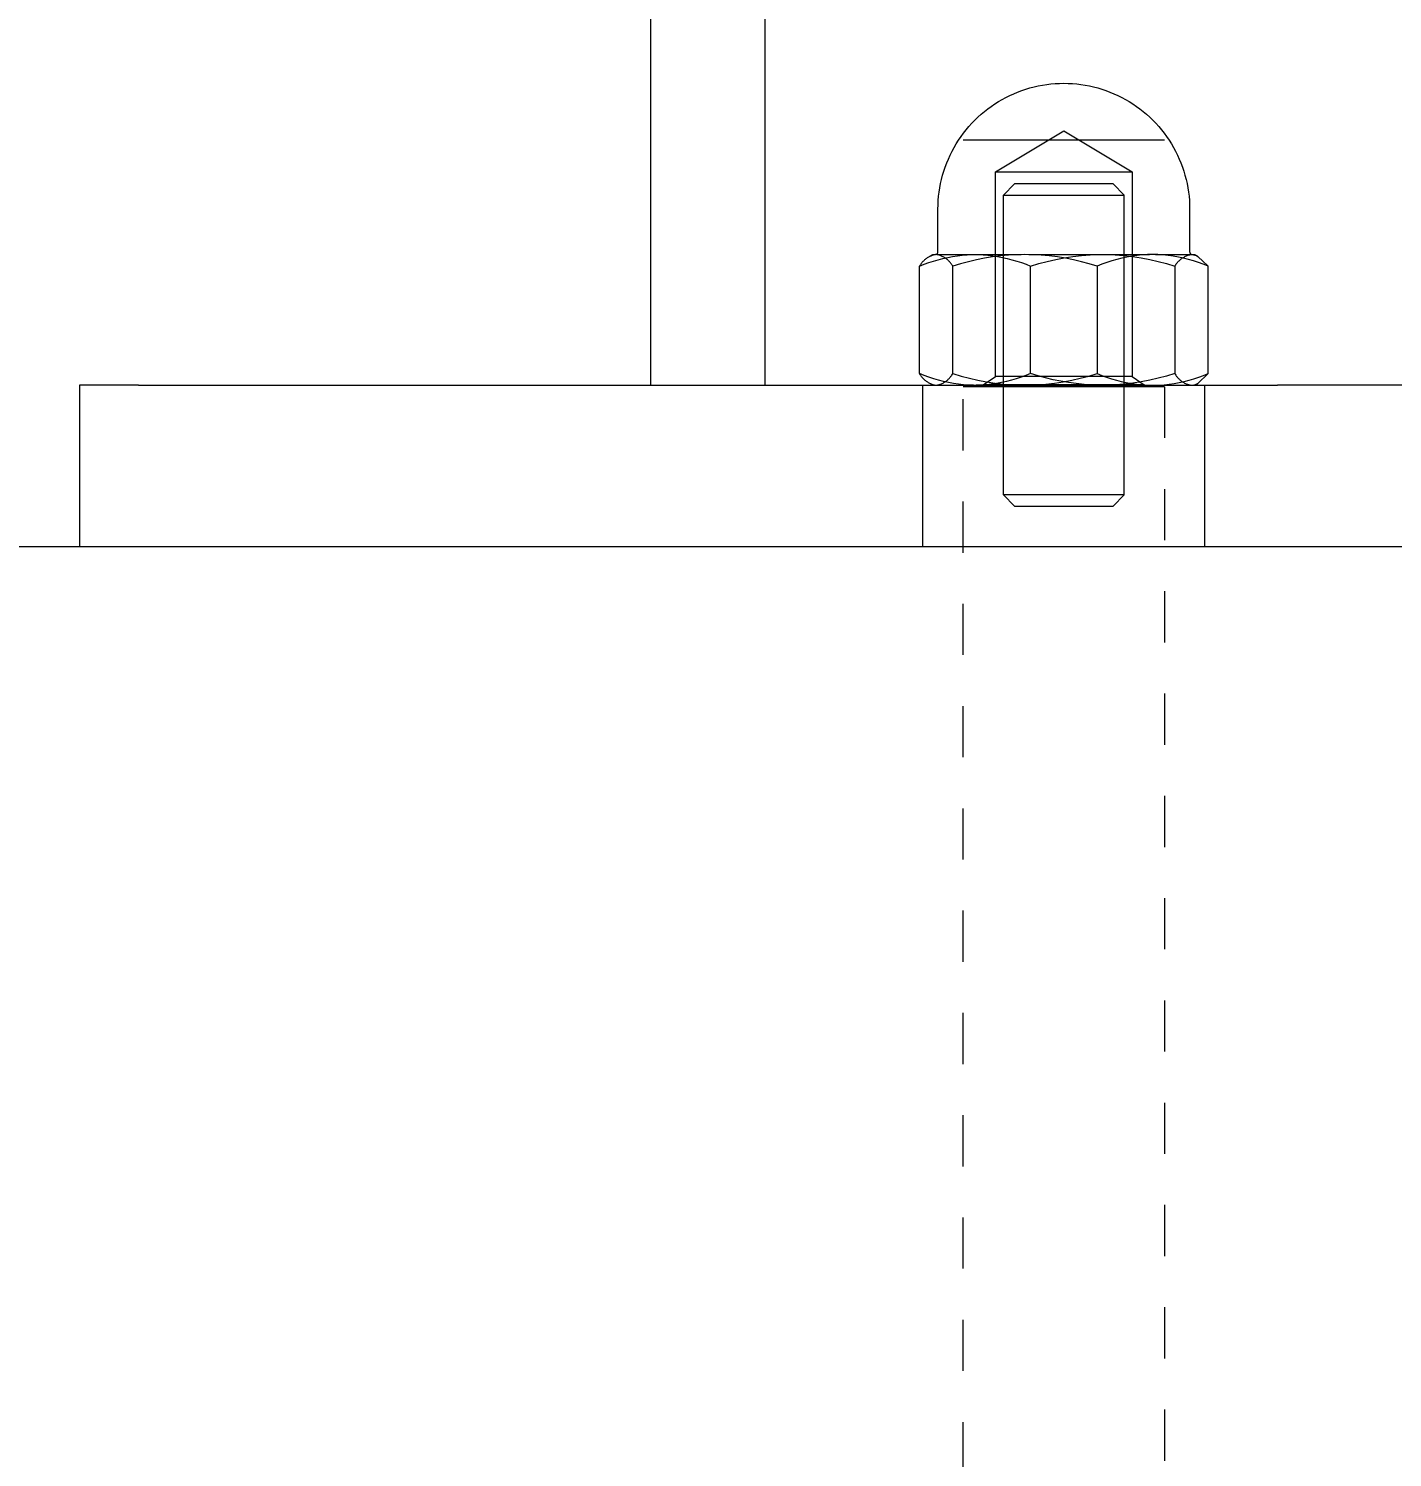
# Model space of a CAD drawing. Header units: inches. Extents: x -14 to 184, y -4 to 134.
# Drawn here: x 58.553 to 61.22, y 109.573 to 112.367 of the extents above; entities that cross this region are included whole.
import ezdxf

# ---------------------------------------------------------------- set-up
doc = ezdxf.new("R2010")
doc.units = ezdxf.units.IN
doc.linetypes.add('HIDDEN', pattern=[1.905, 1.27, -0.635])
for name, color, linetype, lineweight in [('ZANO_R', 7, 'Continuous', 0), ('ZANO_R_przerywana', 250, 'HIDDEN', 0), ('ZANO_W', 1, 'Continuous', 0)]:
    doc.layers.add(name, color=color, linetype=linetype, lineweight=lineweight)
doc.styles.get("Standard").update_dxf_attribs({"font": 'arial.ttf'})
doc.dimstyles.new('amerykanie', dxfattribs={"dimtxt": 50, "dimasz": 50, "dimexe": 0.5, "dimexo": 0.5, "dimgap": 1, "dimtad": 1, "dimdec": 0, "dimzin": 0, "dimlunit": 5, "dimtxsty": 'Standard', "dimcen": 0.09, "dimclrd": 1, "dimclre": 1, "dimclrt": 1, "dimazin": 0, "dimtfac": 1, "dimtdec": 0, "dimtmove": 0, "dimatfit": 3, "dimfxl": 1, "dimtzin": 0, "dimarcsym": 1})

# ---------------------------------------------------------------- blocks, each defined once
blk = doc.blocks.new('*D382')
at = {"layer": 'ZANO_W', "color": 1, "lineweight": -2}
for p, q in [((-5.3212, 110.8549), (-5.3212, 104.2514)), ((73.6377, 110.8549), (73.6377, 104.2514)), ((-4.3212, 104.7514), (72.6377, 104.7514))]:
    blk.add_line(p, q, dxfattribs=at)
at = {"layer": 'ZANO_W', "color": 1}
for points in [[(-4.3212, 104.918), (-4.3212, 104.5847), (-5.3212, 104.7514)], [(72.6377, 104.5847), (72.6377, 104.918), (73.6377, 104.7514)]]:
    blk.add_solid(points, dxfattribs=at)
at = {"layer": 'ZANO_W', "color": 1, "insert": (34.1583, 106.0916), "char_height": 1.625, "attachment_point": 5}
blk.add_mtext('78 15/16', dxfattribs=at)

msp = doc.modelspace()

# ---------------------------------------------------------------- linework, layer by layer
at = {"layer": 'ZANO_R'}
for p, q in [((59.77003, 111.66983), (59.77003, 127.18164)), ((59.99275, 127.18164), (59.99275, 111.66983)), ((60.46416, 112.23279), (60.47168, 112.23653)), ((60.47168, 112.23653), (60.47933, 112.24001)), ((60.47933, 112.24001), (60.48709, 112.24322)), ((60.48709, 112.24322), (60.49496, 112.24617)), ((60.49496, 112.24617), (60.50292, 112.24885)), ((60.50292, 112.24885), (60.51097, 112.25126)), ((60.51097, 112.25126), (60.5191, 112.25338)), ((60.5191, 112.25338), (60.5273, 112.25523)), ((60.5273, 112.25523), (60.53555, 112.2568)), ((60.53555, 112.2568), (60.54386, 112.25809)), ((60.54386, 112.25809), (60.5522, 112.25909)), ((60.5522, 112.25909), (60.56057, 112.25981)), ((60.56057, 112.25981), (60.56896, 112.26024)), ((60.56896, 112.26024), (60.57736, 112.26038)), ((60.57736, 112.26038), (60.58576, 112.26024)), ((60.58576, 112.26024), (60.59415, 112.25981)), ((60.59415, 112.25981), (60.60253, 112.25909)), ((60.60253, 112.25909), (60.61087, 112.25809)), ((60.61087, 112.25809), (60.61917, 112.2568)), ((60.61917, 112.2568), (60.62742, 112.25523)), ((60.62742, 112.25523), (60.63562, 112.25338)), ((60.63562, 112.25338), (60.64375, 112.25126)), ((60.64375, 112.25126), (60.6518, 112.24885)), ((60.6518, 112.24885), (60.65976, 112.24617)), ((60.65976, 112.24617), (60.66763, 112.24322)), ((60.66763, 112.24322), (60.67539, 112.24001)), ((60.67539, 112.24001), (60.68304, 112.23653)), ((60.68304, 112.23653), (60.69057, 112.23279)), ((60.42207, 112.20519), (60.42868, 112.21038)), ((60.42868, 112.21038), (60.43546, 112.21534)), ((60.43546, 112.21534), (60.44241, 112.22007)), ((60.44241, 112.22007), (60.44951, 112.22456)), ((60.44951, 112.22456), (60.45676, 112.2288)), ((60.45676, 112.2288), (60.46416, 112.23279)), ((60.69057, 112.23279), (60.69796, 112.2288)), ((60.69796, 112.2288), (60.70521, 112.22456)), ((60.70521, 112.22456), (60.71232, 112.22007)), ((60.71232, 112.22007), (60.71926, 112.21534)), ((60.71926, 112.21534), (60.72604, 112.21038)), ((60.72604, 112.21038), (60.73265, 112.20519)), ((60.3919, 112.17603), (60.39753, 112.18227)), ((60.39753, 112.18227), (60.40337, 112.18831)), ((60.40337, 112.18831), (60.40941, 112.19415)), ((60.40941, 112.19415), (60.41565, 112.19978)), ((60.41565, 112.19978), (60.42207, 112.20519)), ((60.73265, 112.20519), (60.73908, 112.19978)), ((60.73908, 112.19978), (60.74531, 112.19415)), ((60.74531, 112.19415), (60.75135, 112.18831)), ((60.75135, 112.18831), (60.75719, 112.18227)), ((60.75719, 112.18227), (60.76282, 112.17603)), ((60.37161, 112.14927), (60.37634, 112.15622)), ((60.37634, 112.15622), (60.3813, 112.163)), ((60.3813, 112.163), (60.38649, 112.1696)), ((60.38649, 112.1696), (60.3919, 112.17603)), ((60.44358, 112.0872), (60.57736, 112.16758)), ((60.57736, 112.16758), (60.71115, 112.0872)), ((60.76282, 112.17603), (60.76824, 112.1696)), ((60.76824, 112.1696), (60.77343, 112.163)), ((60.77343, 112.163), (60.77839, 112.15622)), ((60.77839, 112.15622), (60.78312, 112.14927)), ((60.35515, 112.12), (60.35889, 112.12752)), ((60.35889, 112.12752), (60.36288, 112.13492)), ((60.36288, 112.13492), (60.36712, 112.14217)), ((60.36712, 112.14217), (60.37161, 112.14927)), ((60.41309, 112.14904), (60.3806, 112.14904)), ((60.77421, 112.14904), (60.41309, 112.14904)), ((60.77412, 112.14904), (60.77421, 112.14904)), ((60.77421, 112.14904), (60.77421, 112.14904)), ((60.78312, 112.14927), (60.7876, 112.14217)), ((60.7876, 112.14217), (60.79185, 112.13492)), ((60.79185, 112.13492), (60.79584, 112.12752)), ((60.79584, 112.12752), (60.79958, 112.12)), ((60.34283, 112.08876), (60.34551, 112.09672)), ((60.34551, 112.09672), (60.34845, 112.10459)), ((60.34845, 112.10459), (60.35167, 112.11235)), ((60.35167, 112.11235), (60.35515, 112.12)), ((60.79958, 112.12), (60.80305, 112.11235)), ((60.80305, 112.11235), (60.80627, 112.10459)), ((60.80627, 112.10459), (60.80922, 112.09672)), ((60.80922, 112.09672), (60.8119, 112.08876)), ((60.33645, 112.06438), (60.3383, 112.07258)), ((60.3383, 112.07258), (60.34042, 112.0807)), ((60.34042, 112.0807), (60.34283, 112.08876)), ((60.44351, 112.08715), (60.4435, 112.08715)), ((60.4435, 112.08715), (60.4435, 112.08715)), ((60.4435, 112.08715), (60.4435, 112.08715)), ((60.4435, 112.08715), (60.4435, 112.08715)), ((60.4435, 112.08715), (60.44351, 112.08715)), ((60.4435, 111.68737), (60.4435, 112.08715)), ((60.44351, 112.08715), (60.44351, 112.08716)), ((60.44351, 112.08715), (60.44353, 112.08715)), ((60.44353, 112.08715), (60.44368, 112.08715)), ((60.44368, 112.08715), (60.4443, 112.08715)), ((60.4443, 112.08715), (60.44678, 112.08715)), ((60.44678, 112.08715), (60.71122, 112.08715)), ((60.71122, 112.08715), (60.71122, 111.68737)), ((60.8119, 112.08876), (60.8143, 112.0807)), ((60.8143, 112.0807), (60.81643, 112.07258)), ((60.81643, 112.07258), (60.81828, 112.06438)), ((60.33259, 112.03948), (60.33359, 112.04782)), ((60.33359, 112.04782), (60.33488, 112.05613)), ((60.33488, 112.05613), (60.33645, 112.06438)), ((60.45925, 112.0417), (60.57736, 112.0417)), ((60.45925, 111.45544), (60.45925, 112.0417)), ((60.48108, 112.06353), (60.45931, 112.04176)), ((60.57736, 112.06353), (60.48108, 112.06353)), ((60.67364, 112.06353), (60.57736, 112.06353)), ((60.57736, 112.0417), (60.69547, 112.0417)), ((60.67364, 112.06353), (60.69541, 112.04176)), ((60.69547, 111.45544), (60.69547, 112.0417)), ((60.81828, 112.06438), (60.81985, 112.05613)), ((60.81985, 112.05613), (60.82113, 112.04782)), ((60.82113, 112.04782), (60.82213, 112.03948)), ((60.3313, 112.01432), (60.33144, 112.02272)), ((60.3313, 111.93046), (60.3313, 112.01432)), ((60.33144, 112.02272), (60.33187, 112.03111)), ((60.33187, 112.03111), (60.33259, 112.03948)), ((60.82213, 112.03948), (60.82285, 112.03111)), ((60.82285, 112.03111), (60.82328, 112.02272)), ((60.82328, 112.02272), (60.82342, 112.01432)), ((60.82342, 112.01432), (60.82342, 111.93046)), ((60.33091, 111.92858), (60.33097, 111.92873)), ((60.33097, 111.92873), (60.33103, 111.92888)), ((60.33103, 111.92888), (60.33108, 111.92903)), ((60.33108, 111.92903), (60.33113, 111.92919)), ((60.33113, 111.92919), (60.33117, 111.92934)), ((60.33117, 111.92934), (60.3312, 111.9295)), ((60.3312, 111.9295), (60.33123, 111.92966)), ((60.33123, 111.92966), (60.33126, 111.92982)), ((60.33126, 111.92982), (60.33127, 111.92998)), ((60.33127, 111.92998), (60.33129, 111.93014)), ((60.33129, 111.93014), (60.3313, 111.9303)), ((60.3313, 111.9303), (60.3313, 111.93046)), ((60.82342, 111.93046), (60.82343, 111.9303)), ((60.82343, 111.9303), (60.82343, 111.93013)), ((60.82343, 111.93013), (60.82345, 111.92997)), ((60.82345, 111.92997), (60.82347, 111.92981)), ((60.82347, 111.92981), (60.82349, 111.92965)), ((60.82349, 111.92965), (60.82352, 111.92949)), ((60.82352, 111.92949), (60.82356, 111.92933)), ((60.82356, 111.92933), (60.8236, 111.92917)), ((60.8236, 111.92917), (60.82365, 111.92902)), ((60.82365, 111.92902), (60.8237, 111.92886)), ((60.8237, 111.92886), (60.82376, 111.92871)), ((60.29522, 111.90288), (60.30415, 111.90644)), ((60.29602, 111.90424), (60.29522, 111.90288)), ((60.29522, 111.69269), (60.29522, 111.90288)), ((60.29686, 111.90558), (60.29602, 111.90424)), ((60.29775, 111.90688), (60.29686, 111.90558)), ((60.29868, 111.90816), (60.29775, 111.90688)), ((60.29966, 111.9094), (60.29868, 111.90816)), ((60.30068, 111.91061), (60.29966, 111.9094)), ((60.30174, 111.91178), (60.30068, 111.91061)), ((60.30284, 111.91292), (60.30174, 111.91178)), ((60.30398, 111.91401), (60.30284, 111.91292)), ((60.30515, 111.91507), (60.30398, 111.91401)), ((60.30415, 111.90644), (60.3132, 111.90971)), ((60.30636, 111.91609), (60.30515, 111.91507)), ((60.3076, 111.91706), (60.30636, 111.91609)), ((60.30888, 111.91799), (60.3076, 111.91706)), ((60.31019, 111.91888), (60.30888, 111.91799)), ((60.31153, 111.91972), (60.31019, 111.91888)), ((60.31289, 111.92051), (60.31153, 111.91972)), ((60.31429, 111.92126), (60.31289, 111.92051)), ((60.3132, 111.90971), (60.32234, 111.91268)), ((60.3157, 111.92196), (60.31429, 111.92126)), ((60.31542, 111.92225), (60.32146, 111.92573)), ((60.31714, 111.92261), (60.3157, 111.92196)), ((60.31861, 111.92321), (60.31714, 111.92261)), ((60.32009, 111.92376), (60.31861, 111.92321)), ((60.32159, 111.92426), (60.32009, 111.92376)), ((60.32146, 111.92573), (60.32146, 111.92573)), ((60.32146, 111.92573), (60.32146, 111.92573)), ((60.32146, 111.92573), (60.32146, 111.92573)), ((60.32146, 111.92573), (60.32146, 111.92573)), ((60.32146, 111.92573), (60.32147, 111.92573)), ((60.32147, 111.92573), (60.32152, 111.92573)), ((60.32152, 111.92573), (60.32173, 111.92573)), ((60.3231, 111.92471), (60.32159, 111.92426)), ((60.32173, 111.92573), (60.32261, 111.92573)), ((60.32234, 111.91268), (60.33158, 111.91536)), ((60.32261, 111.92573), (60.32608, 111.92573)), ((60.32463, 111.9251), (60.3231, 111.92471)), ((60.32618, 111.92545), (60.32463, 111.9251)), ((60.32773, 111.92573), (60.32618, 111.92545)), ((60.32739, 111.92581), (60.32754, 111.92584)), ((60.32754, 111.92584), (60.3277, 111.92588)), ((60.3277, 111.92588), (60.32786, 111.92592)), ((60.32928, 111.92544), (60.32773, 111.92573)), ((60.32786, 111.92592), (60.32801, 111.92596)), ((60.32801, 111.92596), (60.32816, 111.92602)), ((60.32816, 111.92602), (60.32832, 111.92607)), ((60.32832, 111.92607), (60.32846, 111.92613)), ((60.32846, 111.92613), (60.32861, 111.9262)), ((60.32861, 111.9262), (60.32875, 111.92627)), ((60.32875, 111.92627), (60.3289, 111.92635)), ((60.3289, 111.92635), (60.32904, 111.92643)), ((60.32904, 111.92643), (60.32917, 111.92652)), ((60.32917, 111.92652), (60.3293, 111.92661)), ((60.33082, 111.9251), (60.32928, 111.92544)), ((60.3293, 111.92661), (60.32943, 111.9267)), ((60.32943, 111.9267), (60.32956, 111.9268)), ((60.32956, 111.9268), (60.32968, 111.9269)), ((60.32958, 111.92573), (60.49368, 111.92573)), ((60.32968, 111.9269), (60.3298, 111.92701)), ((60.3298, 111.92701), (60.32992, 111.92712)), ((60.32992, 111.92712), (60.33003, 111.92724)), ((60.33003, 111.92724), (60.33014, 111.92736)), ((60.33014, 111.92736), (60.33024, 111.92748)), ((60.33024, 111.92748), (60.33034, 111.92761)), ((60.33034, 111.92761), (60.33044, 111.92774)), ((60.33044, 111.92774), (60.33053, 111.92787)), ((60.33053, 111.92787), (60.33061, 111.92801)), ((60.33061, 111.92801), (60.3307, 111.92815)), ((60.3307, 111.92815), (60.33077, 111.92829)), ((60.33077, 111.92829), (60.33084, 111.92843)), ((60.33235, 111.9247), (60.33082, 111.9251)), ((60.33084, 111.92843), (60.33091, 111.92858)), ((60.33158, 111.91536), (60.3409, 111.91775)), ((60.33387, 111.92426), (60.33235, 111.9247)), ((60.33537, 111.92376), (60.33387, 111.92426)), ((60.33685, 111.9232), (60.33537, 111.92376)), ((60.33831, 111.9226), (60.33685, 111.9232)), ((60.33975, 111.92195), (60.33831, 111.9226)), ((60.34117, 111.92125), (60.33975, 111.92195)), ((60.3409, 111.91775), (60.35028, 111.91983)), ((60.34256, 111.9205), (60.34117, 111.92125)), ((60.34392, 111.91971), (60.34256, 111.9205)), ((60.34526, 111.91887), (60.34392, 111.91971)), ((60.34657, 111.91798), (60.34526, 111.91887)), ((60.34785, 111.91705), (60.34657, 111.91798)), ((60.34909, 111.91608), (60.34785, 111.91705)), ((60.3503, 111.91506), (60.34909, 111.91608)), ((60.35028, 111.91983), (60.35974, 111.92161)), ((60.35147, 111.914), (60.3503, 111.91506)), ((60.35261, 111.91291), (60.35147, 111.914)), ((60.35371, 111.91177), (60.35261, 111.91291)), ((60.35477, 111.9106), (60.35371, 111.91177)), ((60.35579, 111.9094), (60.35477, 111.9106)), ((60.35677, 111.90815), (60.35579, 111.9094)), ((60.3577, 111.90688), (60.35677, 111.90815)), ((60.3586, 111.90558), (60.3577, 111.90688)), ((60.35944, 111.90424), (60.3586, 111.90558)), ((60.36024, 111.90288), (60.35944, 111.90424)), ((60.35974, 111.92161), (60.36924, 111.92308)), ((60.3755, 111.90748), (60.36024, 111.90288)), ((60.36024, 111.69269), (60.36024, 111.90288)), ((60.36924, 111.92308), (60.37879, 111.92425)), ((60.3909, 111.91157), (60.3755, 111.90748)), ((60.37879, 111.92425), (60.38836, 111.92511)), ((60.38836, 111.92511), (60.39797, 111.92566)), ((60.40643, 111.91515), (60.3909, 111.91157)), ((60.42207, 111.91822), (60.40643, 111.91515)), ((60.40976, 111.92566), (60.41935, 111.9251)), ((60.41935, 111.9251), (60.42891, 111.92424)), ((60.4378, 111.92077), (60.42207, 111.91822)), ((60.42891, 111.92424), (60.43844, 111.92307)), ((60.45361, 111.9228), (60.4378, 111.92077)), ((60.43844, 111.92307), (60.44793, 111.92159)), ((60.44793, 111.92159), (60.45736, 111.91981)), ((60.46948, 111.9243), (60.45361, 111.9228)), ((60.45736, 111.91981), (60.46674, 111.91773)), ((60.46674, 111.91773), (60.47604, 111.91535)), ((60.48538, 111.92528), (60.46948, 111.9243)), ((60.47604, 111.91535), (60.48526, 111.91267)), ((60.48526, 111.91267), (60.49439, 111.90969)), ((60.50131, 111.92573), (60.48538, 111.92528)), ((60.49439, 111.90969), (60.50342, 111.90643)), ((60.51724, 111.92528), (60.50131, 111.92573)), ((60.50342, 111.90643), (60.51234, 111.90288)), ((60.50902, 111.92573), (60.74496, 111.92573)), ((60.51234, 111.90288), (60.52859, 111.90774)), ((60.51234, 111.69269), (60.51234, 111.90288)), ((60.53315, 111.9243), (60.51724, 111.92528)), ((60.52859, 111.90774), (60.54501, 111.91203)), ((60.54902, 111.9228), (60.53315, 111.9243)), ((60.54501, 111.91203), (60.56156, 111.91575)), ((60.56482, 111.92077), (60.54902, 111.9228)), ((60.56156, 111.91575), (60.57823, 111.9189)), ((60.58056, 111.91822), (60.56482, 111.92077)), ((60.57823, 111.9189), (60.595, 111.92147)), ((60.59619, 111.91515), (60.58056, 111.91822)), ((60.595, 111.92147), (60.61185, 111.92345)), ((60.61172, 111.91157), (60.59619, 111.91515)), ((60.62713, 111.90748), (60.61172, 111.91157)), ((60.61185, 111.92345), (60.62876, 111.92485)), ((60.64238, 111.90288), (60.62713, 111.90748)), ((60.62876, 111.92485), (60.64571, 111.92566)), ((60.65181, 111.90664), (60.64238, 111.90288)), ((60.64238, 111.90288), (60.64238, 111.69269)), ((60.66135, 111.91008), (60.65181, 111.90664)), ((60.66104, 111.92566), (60.67799, 111.92485)), ((60.67101, 111.91318), (60.66135, 111.91008)), ((60.68077, 111.91595), (60.67101, 111.91318)), ((60.67799, 111.92485), (60.69491, 111.92346)), ((60.69062, 111.91838), (60.68077, 111.91595)), ((60.70055, 111.92047), (60.69062, 111.91838)), ((60.69491, 111.92346), (60.71177, 111.92147)), ((60.71055, 111.92222), (60.70055, 111.92047)), ((60.72059, 111.92362), (60.71055, 111.92222)), ((60.71177, 111.92147), (60.72855, 111.91891)), ((60.73068, 111.92467), (60.72059, 111.92362)), ((60.72855, 111.91891), (60.74523, 111.91576)), ((60.74081, 111.92538), (60.73068, 111.92467)), ((60.75095, 111.92573), (60.74081, 111.92538)), ((60.74523, 111.91576), (60.7618, 111.91204)), ((60.76109, 111.92538), (60.75095, 111.92573)), ((60.75676, 111.92573), (60.83327, 111.92573)), ((60.77121, 111.92467), (60.76109, 111.92538)), ((60.7618, 111.91204), (60.77822, 111.90774)), ((60.7813, 111.92362), (60.77121, 111.92467)), ((60.77822, 111.90774), (60.79448, 111.90288)), ((60.79135, 111.92222), (60.7813, 111.92362)), ((60.80134, 111.92047), (60.79135, 111.92222)), ((60.79448, 111.90288), (60.79537, 111.90433)), ((60.79448, 111.90288), (60.79448, 111.69269)), ((60.79537, 111.90433), (60.79631, 111.90575)), ((60.79631, 111.90575), (60.7973, 111.90714)), ((60.7973, 111.90714), (60.79834, 111.9085)), ((60.79834, 111.9085), (60.79942, 111.90981)), ((60.79942, 111.90981), (60.80054, 111.91109)), ((60.80054, 111.91109), (60.80172, 111.91233)), ((60.81127, 111.91838), (60.80134, 111.92047)), ((60.80172, 111.91233), (60.80293, 111.91353)), ((60.80293, 111.91353), (60.80418, 111.91468)), ((60.80418, 111.91468), (60.80548, 111.91579)), ((60.80548, 111.91579), (60.80681, 111.91686)), ((60.80681, 111.91686), (60.80818, 111.91787)), ((60.80818, 111.91787), (60.80958, 111.91884)), ((60.80958, 111.91884), (60.81101, 111.91976)), ((60.81101, 111.91976), (60.81248, 111.92063)), ((60.82112, 111.91595), (60.81127, 111.91838)), ((60.81248, 111.92063), (60.81398, 111.92145)), ((60.81398, 111.92145), (60.8155, 111.92221)), ((60.8155, 111.92221), (60.81705, 111.92292)), ((60.81705, 111.92292), (60.81862, 111.92358)), ((60.81862, 111.92358), (60.82022, 111.92418)), ((60.82022, 111.92418), (60.82183, 111.92473)), ((60.83088, 111.91318), (60.82112, 111.91595)), ((60.82183, 111.92473), (60.82346, 111.92522)), ((60.82346, 111.92522), (60.82511, 111.92565)), ((60.82376, 111.92871), (60.82382, 111.92856)), ((60.82382, 111.92856), (60.82389, 111.92841)), ((60.82389, 111.92841), (60.82396, 111.92826)), ((60.82396, 111.92826), (60.82404, 111.92812)), ((60.82404, 111.92812), (60.82412, 111.92798)), ((60.82412, 111.92798), (60.82421, 111.92784)), ((60.82421, 111.92784), (60.82431, 111.92771)), ((60.82431, 111.92771), (60.8244, 111.92758)), ((60.8244, 111.92758), (60.82451, 111.92745)), ((60.82451, 111.92745), (60.82461, 111.92733)), ((60.82461, 111.92733), (60.82472, 111.92721)), ((60.82472, 111.92721), (60.82484, 111.92709)), ((60.82484, 111.92709), (60.82496, 111.92698)), ((60.82496, 111.92698), (60.82508, 111.92687)), ((60.82508, 111.92687), (60.8252, 111.92677)), ((60.8252, 111.92677), (60.82533, 111.92667)), ((60.82533, 111.92667), (60.82547, 111.92658)), ((60.82547, 111.92658), (60.8256, 111.92649)), ((60.8256, 111.92649), (60.82574, 111.92641)), ((60.82574, 111.92641), (60.82589, 111.92633)), ((60.82589, 111.92633), (60.82603, 111.92625)), ((60.82603, 111.92625), (60.82618, 111.92618)), ((60.82618, 111.92618), (60.82633, 111.92612)), ((60.82633, 111.92612), (60.82648, 111.92606)), ((60.82648, 111.92606), (60.82663, 111.926)), ((60.82663, 111.926), (60.82679, 111.92596)), ((60.82679, 111.92596), (60.82695, 111.92591)), ((60.82695, 111.92591), (60.82711, 111.92588)), ((60.82711, 111.92588), (60.82727, 111.92584)), ((60.82727, 111.92584), (60.82743, 111.92582)), ((60.82743, 111.92582), (60.82759, 111.9258)), ((60.82863, 111.92567), (60.82951, 111.92557)), ((60.82951, 111.92557), (60.83037, 111.92544)), ((60.83037, 111.92544), (60.83124, 111.92529)), ((60.84054, 111.91008), (60.83088, 111.91318)), ((60.83124, 111.92529), (60.83209, 111.9251)), ((60.83209, 111.9251), (60.83295, 111.92489)), ((60.83295, 111.92489), (60.83379, 111.92464)), ((60.83327, 111.92573), (60.8397, 111.92202)), ((60.83379, 111.92464), (60.83462, 111.92437)), ((60.83462, 111.92437), (60.83545, 111.92408)), ((60.83545, 111.92408), (60.83626, 111.92375)), ((60.83626, 111.92375), (60.83707, 111.9234)), ((60.83707, 111.9234), (60.83786, 111.92302)), ((60.83786, 111.92302), (60.83864, 111.92261)), ((60.83864, 111.92261), (60.8394, 111.92218)), ((60.8397, 111.92201), (60.85951, 111.90288)), ((60.85008, 111.90664), (60.84054, 111.91008)), ((60.85951, 111.90288), (60.85008, 111.90664)), ((60.85951, 111.69269), (60.85951, 111.90288)), ((60.30439, 111.68903), (60.29522, 111.69269)), ((60.29522, 111.69269), (60.29604, 111.69129)), ((60.29604, 111.69129), (60.29692, 111.68992)), ((60.29692, 111.68992), (60.29784, 111.68859)), ((60.29784, 111.68859), (60.29881, 111.68728)), ((60.29881, 111.68728), (60.29982, 111.68601)), ((60.29982, 111.68601), (60.30088, 111.68478)), ((60.30088, 111.68478), (60.30198, 111.68358)), ((60.30198, 111.68358), (60.30312, 111.68243)), ((60.30312, 111.68243), (60.30429, 111.68131)), ((60.30429, 111.68131), (60.30551, 111.68023)), ((60.31368, 111.68568), (60.30439, 111.68903)), ((60.30551, 111.68023), (60.30676, 111.6792)), ((60.30676, 111.6792), (60.30805, 111.67821)), ((60.30805, 111.67821), (60.30937, 111.67727)), ((60.30937, 111.67727), (60.31072, 111.67637)), ((60.32307, 111.68264), (60.31368, 111.68568)), ((60.33256, 111.67991), (60.32307, 111.68264)), ((60.34214, 111.67751), (60.33256, 111.67991)), ((60.35179, 111.67542), (60.34214, 111.67751)), ((60.34526, 111.6767), (60.34657, 111.67758)), ((60.34657, 111.67758), (60.34785, 111.67851)), ((60.34785, 111.67851), (60.34909, 111.67949)), ((60.34909, 111.67949), (60.3503, 111.6805)), ((60.3503, 111.6805), (60.35147, 111.68156)), ((60.35147, 111.68156), (60.35261, 111.68266)), ((60.35261, 111.68266), (60.35371, 111.68379)), ((60.35371, 111.68379), (60.35477, 111.68496)), ((60.35477, 111.68496), (60.35579, 111.68617)), ((60.35579, 111.68617), (60.35677, 111.68741)), ((60.35677, 111.68741), (60.3577, 111.68868)), ((60.3577, 111.68868), (60.3586, 111.68999)), ((60.3586, 111.68999), (60.35944, 111.69132)), ((60.35944, 111.69132), (60.36024, 111.69269)), ((60.36024, 111.69269), (60.37651, 111.68782)), ((60.37651, 111.68782), (60.39295, 111.68352)), ((60.39295, 111.68352), (60.40952, 111.6798)), ((60.40952, 111.6798), (60.42621, 111.67665)), ((60.41996, 111.67089), (60.4435, 111.68737)), ((60.44351, 111.68737), (60.4435, 111.68737)), ((60.4435, 111.68737), (60.4435, 111.68737)), ((60.4435, 111.68737), (60.4435, 111.68737)), ((60.4435, 111.68737), (60.4435, 111.68737)), ((60.4435, 111.68737), (60.44351, 111.68737)), ((60.44353, 111.68737), (60.44351, 111.68737)), ((60.44368, 111.68737), (60.44353, 111.68737)), ((60.4443, 111.68737), (60.44368, 111.68737)), ((60.44678, 111.68737), (60.4443, 111.68737)), ((60.71122, 111.68737), (60.44678, 111.68737)), ((60.46514, 111.67753), (60.45545, 111.6754)), ((60.47477, 111.67997), (60.46514, 111.67753)), ((60.4843, 111.6827), (60.47477, 111.67997)), ((60.49375, 111.68573), (60.4843, 111.6827)), ((60.5031, 111.68906), (60.49375, 111.68573)), ((60.51234, 111.69269), (60.5031, 111.68906)), ((60.52695, 111.68829), (60.51234, 111.69269)), ((60.54169, 111.68435), (60.52695, 111.68829)), ((60.55654, 111.68087), (60.54169, 111.68435)), ((60.5715, 111.67786), (60.55654, 111.68087)), ((60.58654, 111.67531), (60.5715, 111.67786)), ((60.57625, 111.67662), (60.59298, 111.67977)), ((60.59298, 111.67977), (60.6096, 111.6835)), ((60.6096, 111.6835), (60.62607, 111.68781)), ((60.62607, 111.68781), (60.64238, 111.69269)), ((60.64238, 111.69269), (60.65165, 111.68899)), ((60.65165, 111.68899), (60.66103, 111.68561)), ((60.66103, 111.68561), (60.67052, 111.68255)), ((60.67052, 111.68255), (60.6801, 111.67981)), ((60.6801, 111.67981), (60.68978, 111.67739)), ((60.68978, 111.67739), (60.69953, 111.6753)), ((60.71122, 111.68737), (60.73476, 111.67089)), ((60.7454, 111.67984), (60.72877, 111.6767)), ((60.7619, 111.68355), (60.7454, 111.67984)), ((60.77827, 111.68784), (60.7619, 111.68355)), ((60.79448, 111.69269), (60.77827, 111.68784)), ((60.79448, 111.69269), (60.79528, 111.69132)), ((60.79528, 111.69132), (60.79613, 111.68999)), ((60.79613, 111.68999), (60.79702, 111.68868)), ((60.79702, 111.68868), (60.79795, 111.6874)), ((60.79795, 111.6874), (60.79893, 111.68616)), ((60.79893, 111.68616), (60.79994, 111.68495)), ((60.79994, 111.68495), (60.801, 111.68378)), ((60.801, 111.68378), (60.8021, 111.68265)), ((60.8021, 111.68265), (60.80324, 111.68155)), ((60.80293, 111.67542), (60.81259, 111.67751)), ((60.80324, 111.68155), (60.80442, 111.68049)), ((60.80442, 111.68049), (60.80563, 111.67948)), ((60.80563, 111.67948), (60.80687, 111.6785)), ((60.80687, 111.6785), (60.80815, 111.67757)), ((60.80815, 111.67757), (60.80946, 111.67669)), ((60.81259, 111.67751), (60.82216, 111.67991)), ((60.82216, 111.67991), (60.83165, 111.68264)), ((60.83165, 111.68264), (60.84105, 111.68568)), ((60.8397, 111.67355), (60.85951, 111.69269)), ((60.84105, 111.68568), (60.85033, 111.68903)), ((60.85033, 111.68903), (60.85951, 111.69269)), ((58.76784, 111.66983), (58.65252, 111.66983)), ((58.65252, 111.66983), (58.65252, 111.35487)), ((58.76784, 111.66983), (60.99494, 111.66983)), ((60.30177, 111.35487), (60.30177, 111.66983)), ((60.31072, 111.67637), (60.31211, 111.67552)), ((60.31211, 111.67552), (60.31352, 111.67472)), ((60.31352, 111.67472), (60.31496, 111.67397)), ((60.31496, 111.67397), (60.31642, 111.67327)), ((60.32146, 111.66983), (60.31542, 111.67331)), ((60.31642, 111.67327), (60.31791, 111.67262)), ((60.31791, 111.67262), (60.31942, 111.67202)), ((60.31942, 111.67202), (60.32095, 111.67148)), ((60.32095, 111.67148), (60.3225, 111.67099)), ((60.3225, 111.67099), (60.32406, 111.67055)), ((60.32406, 111.67055), (60.32564, 111.67016)), ((60.32564, 111.67016), (60.32723, 111.66984)), ((60.32773, 111.66983), (60.32928, 111.67012)), ((60.32928, 111.67012), (60.33082, 111.67046)), ((60.33082, 111.67046), (60.33235, 111.67086)), ((60.33235, 111.67086), (60.33387, 111.67131)), ((60.33387, 111.67131), (60.33537, 111.67181)), ((60.33537, 111.67181), (60.33685, 111.67236)), ((60.33685, 111.67236), (60.33831, 111.67296)), ((60.33831, 111.67296), (60.33975, 111.67361)), ((60.33975, 111.67361), (60.34117, 111.67431)), ((60.34117, 111.67431), (60.34256, 111.67506)), ((60.34256, 111.67506), (60.34392, 111.67585)), ((60.34392, 111.67585), (60.34526, 111.6767)), ((60.3615, 111.67365), (60.35179, 111.67542)), ((60.37127, 111.67221), (60.3615, 111.67365)), ((60.38108, 111.6711), (60.37127, 111.67221)), ((60.41309, 111.667), (60.3806, 111.667)), ((60.39093, 111.67031), (60.38108, 111.6711)), ((60.40079, 111.66985), (60.39093, 111.67031)), ((60.41214, 111.66998), (60.4057, 111.66984)), ((60.41857, 111.67029), (60.41214, 111.66998)), ((60.77421, 111.667), (60.41309, 111.667)), ((60.42499, 111.67077), (60.41857, 111.67029)), ((60.41992, 111.67083), (60.41988, 111.67083)), ((60.41988, 111.67083), (60.41988, 111.67083)), ((60.41988, 111.67083), (60.41988, 111.67083)), ((60.41988, 111.67083), (60.41988, 111.67083)), ((60.41988, 111.67083), (60.41988, 111.67083)), ((60.41988, 111.67083), (60.41989, 111.67083)), ((60.41988, 111.66983), (60.41988, 111.67083)), ((60.41989, 111.67083), (60.41989, 111.67084)), ((60.42008, 111.67083), (60.41992, 111.67083)), ((60.42081, 111.67083), (60.42008, 111.67083)), ((60.42374, 111.67083), (60.42081, 111.67083)), ((60.73484, 111.67083), (60.42374, 111.67083)), ((60.43589, 111.67207), (60.42604, 111.67087)), ((60.42621, 111.67665), (60.443, 111.67408)), ((60.4457, 111.67358), (60.43589, 111.67207)), ((60.443, 111.67408), (60.45987, 111.6721)), ((60.45545, 111.6754), (60.4457, 111.67358)), ((60.45987, 111.6721), (60.4768, 111.67071)), ((60.4768, 111.67071), (60.49377, 111.6699)), ((60.50852, 111.66989), (60.52553, 111.67069)), ((60.52553, 111.67069), (60.5425, 111.67208)), ((60.5425, 111.67208), (60.55941, 111.67406)), ((60.55941, 111.67406), (60.57625, 111.67662)), ((60.60166, 111.67324), (60.58654, 111.67531)), ((60.61683, 111.67164), (60.60166, 111.67324)), ((60.63204, 111.67052), (60.61683, 111.67164)), ((60.64729, 111.66988), (60.63204, 111.67052)), ((60.67838, 111.67073), (60.66148, 111.66991)), ((60.69524, 111.67214), (60.67838, 111.67073)), ((60.71205, 111.67413), (60.69524, 111.67214)), ((60.69953, 111.6753), (60.70934, 111.67354)), ((60.70934, 111.67354), (60.71921, 111.67211)), ((60.72877, 111.6767), (60.71205, 111.67413)), ((60.71921, 111.67211), (60.72912, 111.67102)), ((60.72912, 111.67102), (60.73907, 111.67026)), ((60.73484, 111.67083), (60.73484, 111.66983)), ((60.73907, 111.67026), (60.74903, 111.66984)), ((60.75394, 111.66985), (60.7638, 111.67031)), ((60.7638, 111.67031), (60.77364, 111.6711)), ((60.77364, 111.6711), (60.78345, 111.67221)), ((60.77412, 111.667), (60.77421, 111.667)), ((60.77421, 111.667), (60.77421, 111.667)), ((60.78345, 111.67221), (60.79322, 111.67365)), ((60.79322, 111.67365), (60.80293, 111.67542)), ((60.80946, 111.67669), (60.81079, 111.67584)), ((60.81079, 111.67584), (60.81216, 111.67505)), ((60.81216, 111.67505), (60.81355, 111.6743)), ((60.81355, 111.6743), (60.81497, 111.6736)), ((60.81497, 111.6736), (60.81641, 111.67295)), ((60.81641, 111.67295), (60.81787, 111.67235)), ((60.81787, 111.67235), (60.81935, 111.6718)), ((60.81935, 111.6718), (60.82085, 111.6713)), ((60.82085, 111.6713), (60.82237, 111.67086)), ((60.82237, 111.67086), (60.8239, 111.67046)), ((60.8239, 111.67046), (60.82544, 111.67012)), ((60.82544, 111.67012), (60.82699, 111.66983)), ((60.8275, 111.66984), (60.82833, 111.66989)), ((60.82833, 111.66989), (60.82916, 111.66996)), ((60.82916, 111.66996), (60.82999, 111.67007)), ((60.82999, 111.67007), (60.83082, 111.6702)), ((60.83082, 111.6702), (60.83164, 111.67036)), ((60.83164, 111.67036), (60.83246, 111.67055)), ((60.83246, 111.67055), (60.83326, 111.67076)), ((60.83326, 111.67076), (60.83407, 111.671)), ((60.8397, 111.67354), (60.83327, 111.66983)), ((60.83407, 111.671), (60.83486, 111.67126)), ((60.83486, 111.67126), (60.83564, 111.67155)), ((60.83564, 111.67155), (60.83642, 111.67187)), ((60.83642, 111.67187), (60.83718, 111.67221)), ((60.83718, 111.67221), (60.83793, 111.67258)), ((60.83793, 111.67258), (60.83867, 111.67297)), ((60.83867, 111.67297), (60.8394, 111.67338)), ((60.85295, 111.35487), (60.85295, 111.66983)), ((61.55172, 111.66983), (60.99494, 111.66983)), ((60.57736, 111.45544), (60.45925, 111.45544)), ((60.48108, 111.43361), (60.45931, 111.45538)), ((60.69547, 111.45544), (60.57736, 111.45544)), ((60.67364, 111.43361), (60.69541, 111.45538)), ((60.48108, 111.43361), (60.57736, 111.43361)), ((60.57736, 111.43361), (60.67364, 111.43361)), ((54.31362, 111.35487), (61.27333, 111.35487))]:
    msp.add_line(p, q, dxfattribs=at)
msp.add_lwpolyline([(-13.67217, 111.35487), (184.35738, 111.35487)], dxfattribs=at)
at = {"layer": 'ZANO_R_przerywana', "ltscale": 0.05}
for p, q in [((60.38051, 106.94258), (60.38051, 111.667)), ((60.77421, 111.667), (60.77421, 106.94258))]:
    msp.add_line(p, q, dxfattribs=at)

# ---------------------------------------------------------------- dimensions: what is measured, and where the dimension line sits
at = {"layer": 'ZANO_W'}
dim = msp.add_linear_dim(base=(73.63774, 104.75136), p1=(-5.32117, 111.35487), p2=(73.63774, 111.35487), dimstyle='amerykanie', override={"dimtxt": 1.625, "dimasz": 1, "dimgap": 0.5, "dimdec": 4, "dimaunit": 1, "dimadec": 1, "dimtdec": 4, "dimtmove": 1, "dimfrac": 2}, dxfattribs=at)
dim.commit()
dim.dimension.update_dxf_attribs({"geometry": '*D382', "text_midpoint": (34.15829, 106.09157)})

doc.saveas('drawing.dxf')
